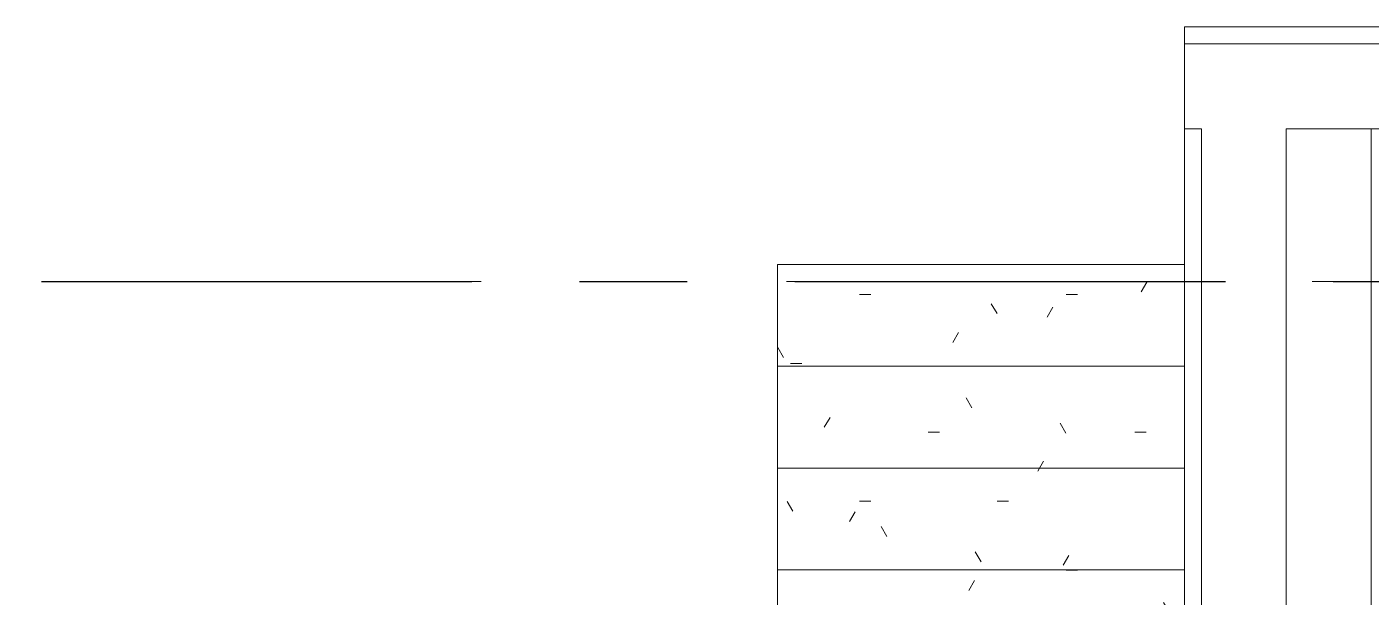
# Model space of a CAD drawing. Header units: millimetres. Extents: x -4000 to 187956, y -58990 to 162485.
# Drawn here: x 63586 to 67550, y 139520 to 141200 of the extents above; entities that cross this region are included whole.
import ezdxf

# ---------------------------------------------------------------- set-up
doc = ezdxf.new("R2010")
doc.units = ezdxf.units.MM
for name, pattern in [('Grid Line', [2222.5, 1270, -317.5, 317.5, -317.5]), ('Grid Line 12_5mm', [2150, 1250, -300, 300, -300]), ('Overhead 1_5mm', [250, 150, -100])]:
    doc.linetypes.add(name, pattern=pattern)
for name, color, linetype, lineweight in [('A-WALL', 113, 'Continuous', 13), ('S-GRID', 1, 'Continuous', 30), ('S-STRS', 31, 'Continuous', 9)]:
    doc.layers.add(name, color=color, linetype=linetype, lineweight=lineweight)
pattern_1 = [(0, (0, 0), (812.8, 203.2), [33.528, -576.072, 33.528, -576.072, -3251.2]), (0, (0, 0), (812.8, 203.2), [-1219.2, 33.528, -1185.672, 33.528, -576.072, -1422.4]), (0, (0, 0), (812.8, 203.2), [-3048, 33.528, -372.872, 33.528, -982.472]), (120, (304.8, 101.6), (-582.37636, 602.30545), [33.528, -576.072, 33.528, -576.072, -3251.2]), (120, (304.8, 101.6), (-582.37636, 602.30545), [-1219.2, 33.528, -1185.672, 33.528, -576.072, -1422.4]), (120, (304.8, 101.6), (-582.37636, 602.30545), [-3048, 33.528, -372.872, 33.528, -982.472]), (240, (406.4, 508), (-230.42364, -805.50545), [33.528, -576.072, 33.528, -576.072, -3251.2]), (240, (406.4, 508), (-230.42364, -805.50545), [-1219.2, 33.528, -1185.672, 33.528, -576.072, -1422.4]), (240, (406.4, 508), (-230.42364, -805.50545), [-3048, 33.528, -372.872, 33.528, -982.472])]

# ---------------------------------------------------------------- blocks, each defined once
blk = doc.blocks.new('CMF2_NHAXUONG_A_rvt-1-FFS - TANG 1')
at = {"layer": 'S-STRS'}
h = blk.add_hatch(dxfattribs=at)
h.set_pattern_fill('FP_1', color=256, style=0, pattern_type=2)
h.set_pattern_definition(pattern_1)
h.paths.add_polyline_path([(65799.6, 140200), (66999.6, 140200), (66999.6, 140500), (65799.6, 140500)])
h = blk.add_hatch(dxfattribs=at)
h.set_pattern_fill('FP_1', color=256, style=0, pattern_type=2)
h.set_pattern_definition(pattern_1)
h.paths.add_polyline_path([(65799.6, 139900), (66999.6, 139900), (66999.6, 140200), (65799.6, 140200)])
h = blk.add_hatch(dxfattribs=at)
h.set_pattern_fill('FP_10', color=256, style=0, pattern_type=2)
h.set_pattern_definition(pattern_1)
h.paths.add_polyline_path([(66999.6, 139600), (66999.6, 139900), (65799.6, 139900), (65799.6, 139600), (66880.4, 139600)])
h = blk.add_hatch(dxfattribs=at)
h.set_pattern_fill('FP_1', color=256, style=0, pattern_type=2)
h.set_pattern_definition(pattern_1)
h.paths.add_polyline_path([(65799.6, 139300), (66999.6, 139300), (66999.6, 139600), (65799.6, 139600)])
at = {"layer": 'A-WALL', "color": 50, "lineweight": 15}
for p, q in [((98749.6, 141200), (66999.6, 141200)), ((66999.6, 141200), (66999.6, 140900)), ((98749.6, 141150), (66999.6, 141150)), ((66999.6, 140900), (66999.6, 137500)), ((67049.6, 140900), (66999.6, 140900)), ((67049.6, 140900), (67049.6, 137500)), ((67299.6, 140900), (67549.8, 140900)), ((67299.6, 137500), (67299.6, 140900)), ((67549.8, 140900), (98249.8, 140900)), ((67549.8, 140900), (67549.8, 140700.5)), ((98249.8, 140900), (67549.8, 140900)), ((67549.8, 140700.5), (67549.8, 132002.1))]:
    blk.add_line(p, q, dxfattribs=at)
at = {"layer": 'A-WALL', "color": 35, "lineweight": 15}
for p, q in [((66999.6, 140900), (66999.6, 141200)), ((78749.8, 141200), (66999.6, 141200)), ((66999.6, 140900), (66999.6, 137500)), ((67299.6, 140900), (67549.8, 140900)), ((67299.6, 137500), (67299.6, 140900)), ((67549.8, 140700.5), (67549.8, 140900)), ((67549.8, 140700.5), (67549.8, 132002.1))]:
    blk.add_line(p, q, dxfattribs=at)
at = {"layer": 'S-GRID', "linetype": 'Grid Line 12_5mm', "lineweight": 9}
blk.add_line((-824.3, 140450), (183641.1, 140450), dxfattribs=at)
at = {"layer": 'S-STRS', "color": 250}
for p, q in [((66999.6, 140500), (65799.6, 140500)), ((65799.6, 140500), (65799.6, 140200)), ((65799.6, 140200), (65799.6, 139900)), ((66999.6, 140200), (65799.6, 140200)), ((65799.6, 139900), (65799.6, 139600)), ((66999.6, 139900), (65799.6, 139900)), ((65799.6, 139600), (65799.6, 139300)), ((66999.6, 139600), (65799.6, 139600))]:
    blk.add_line(p, q, dxfattribs=at)
at = {"layer": 'S-STRS', "color": 250, "linetype": 'Overhead 1_5mm'}
for p, q in [((66999.6, 140500), (65799.6, 140500)), ((66999.6, 140200), (65799.6, 140200)), ((66999.6, 139900), (65799.6, 139900)), ((66999.6, 139600), (65799.6, 139600))]:
    blk.add_line(p, q, dxfattribs=at)
at = {"layer": 'S-STRS', "color": 252}
for p, q in [((66999.6, 140500), (66999.6, 140200)), ((66999.6, 140200), (66999.6, 139900)), ((66999.6, 139900), (66999.6, 139600)), ((66999.6, 139600), (66999.6, 139300))]:
    blk.add_line(p, q, dxfattribs=at)

msp = doc.modelspace()

# ---------------------------------------------------------------- block references
at = {"lineweight": 5}
msp.add_blockref('CMF2_NHAXUONG_A_rvt-1-FFS - TANG 1', (0, 0), dxfattribs=at)

# ---------------------------------------------------------------- next in the draw order: linework, layer by layer
at = {"layer": 'S-GRID', "linetype": 'Grid Line'}
msp.add_line((-824.3, 140450), (183641.1, 140450), dxfattribs=at)

doc.saveas('drawing.dxf')
